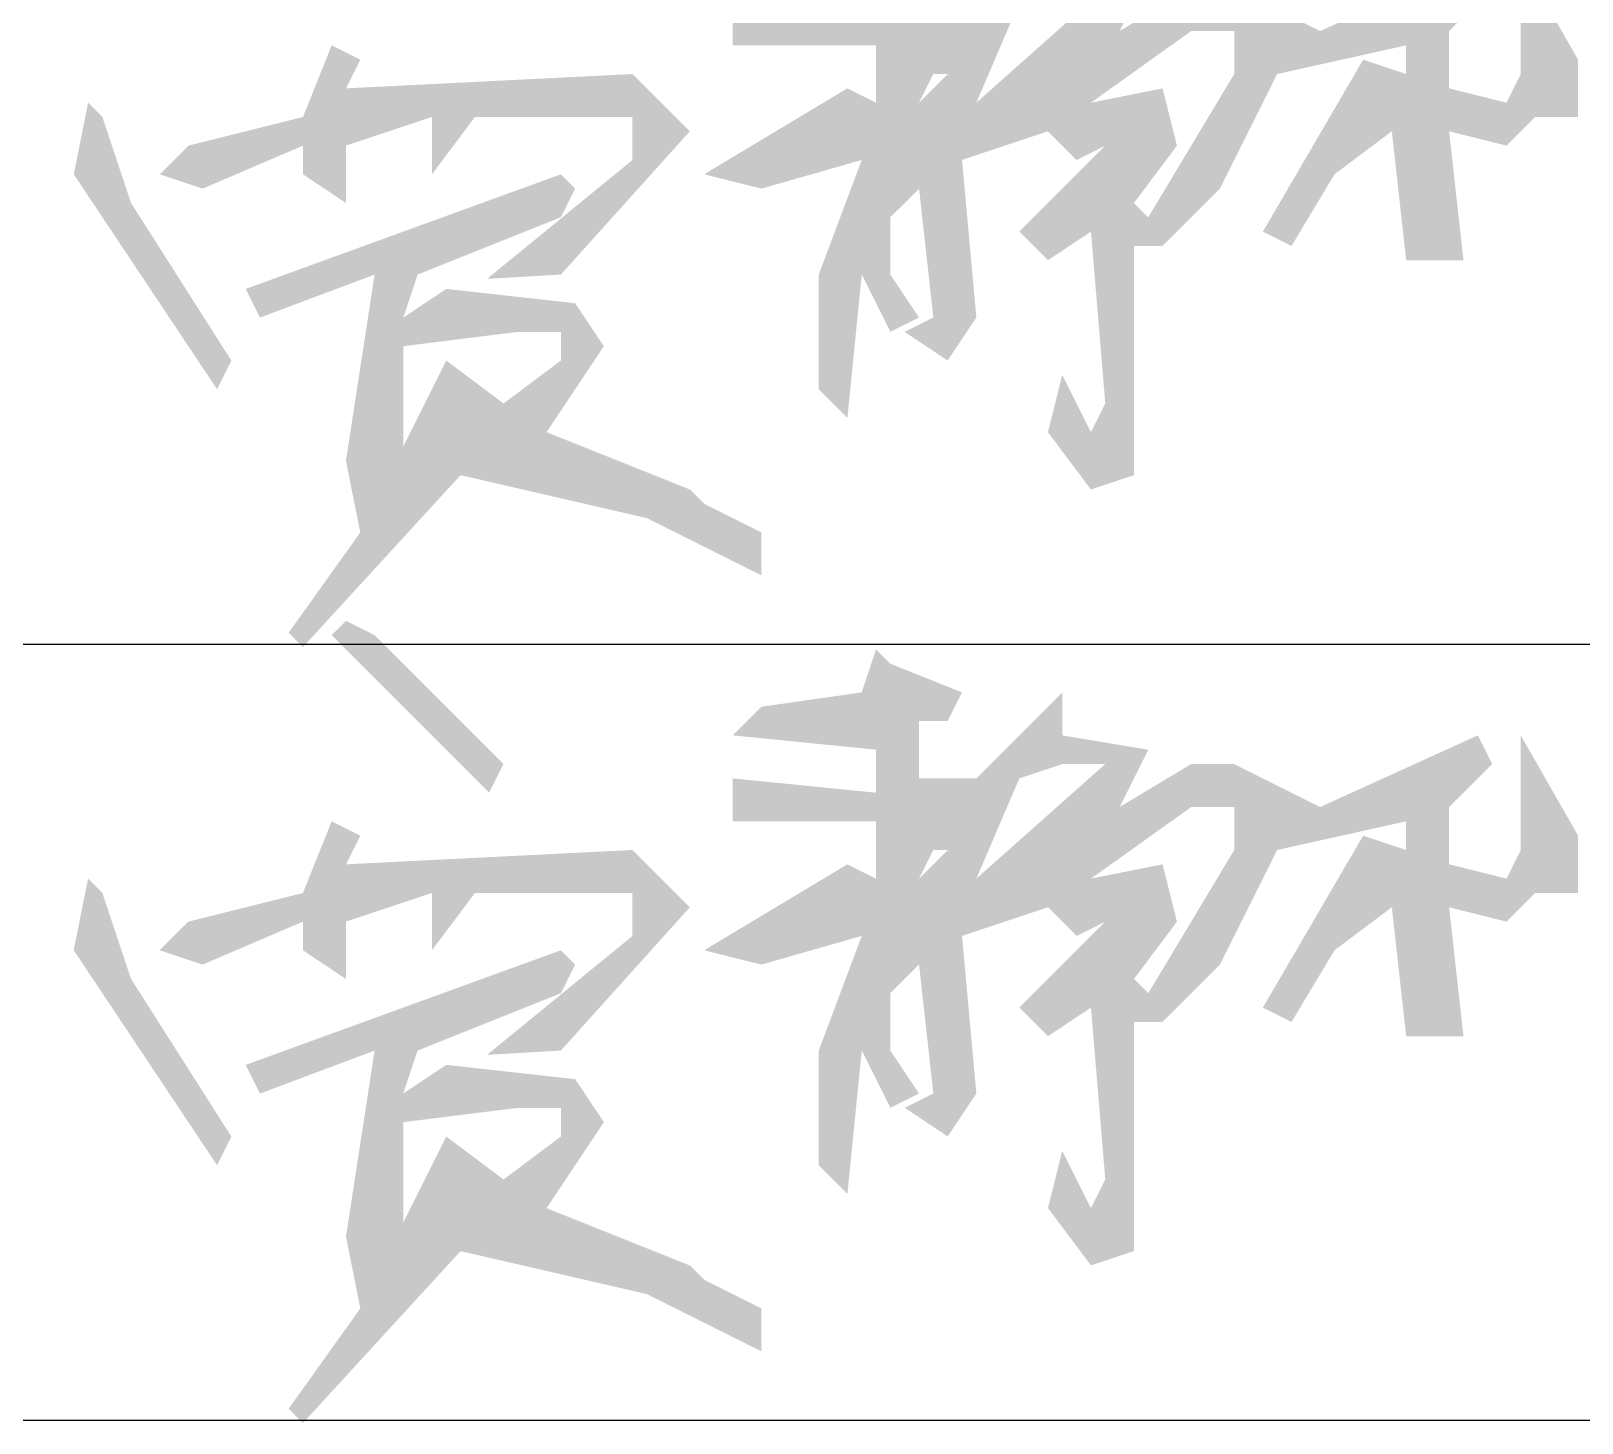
# Model space of a CAD drawing. Extents: x 4682119 to 9193858, y -786075 to -318274.
# Drawn here: x 4749026 to 4750325, y -420090 to -418924 of the extents above; entities that cross this region are included whole.
import ezdxf

# ---------------------------------------------------------------- set-up
doc = ezdxf.new("R2010")
doc.units = 0
doc.header["$LTSCALE"] = 1000
doc.header["$MEASUREMENT"] = 0
doc.layers.get('0').update_dxf_attribs({"linetype": 'CONTINUOUS'})

msp = doc.modelspace()

# ---------------------------------------------------------------- hatches: boundary and pattern name
h = msp.add_hatch(color=0)
h.dxf.hatch_style = 1
h.paths.add_polyline_path([(4749805.3, -418827.7), (4749745.3, -418803.7), (4749733.3, -418791.7), (4749721.3, -418827.7), (4749637.3, -418839.7), (4749613.3, -418863.7), (4749733.3, -418875.7), (4749733.3, -418911.7), (4749613.3, -418899.7), (4749613.3, -418935.7), (4749733.3, -418935.7), (4749733.3, -418983.7), (4749709.3, -418971.7), (4749589.3, -419043.7), (4749637.3, -419055.7), (4749721.3, -419031.7), (4749685.3, -419127.7), (4749685.3, -419223.7), (4749709.3, -419247.7), (4749721.3, -419127.7), (4749745.3, -419175.7), (4749769.3, -419163.7), (4749745.3, -419127.7), (4749745.3, -419079.7), (4749769.3, -419055.7), (4749781.3, -419163.7), (4749757.3, -419175.7), (4749793.3, -419199.7), (4749817.3, -419163.7), (4749805.3, -419031.7), (4749877.3, -419007.7), (4749901.3, -419031.7), (4749925.3, -419019.7), (4749853.3, -419091.7), (4749877.3, -419115.7), (4749913.3, -419091.7), (4749925.3, -419235.7), (4749913.3, -419259.7), (4749889.3, -419211.7), (4749877.3, -419259.7), (4749913.3, -419307.7), (4749949.3, -419295.7), (4749949.3, -419103.7), (4749973.3, -419103.7), (4750021.3, -419055.7), (4750069.3, -418959.7), (4750177.3, -418935.7), (4750177.3, -418959.7), (4750141.3, -418947.7), (4750057.3, -419091.7), (4750081.3, -419103.7), (4750117.3, -419043.7), (4750165.3, -419007.7), (4750177.3, -419115.7), (4750225.3, -419115.7), (4750213.3, -419007.7), (4750261.3, -419019.7), (4750285.3, -418995.7), (4750321.3, -418995.7), (4750321.3, -418947.7), (4750273.3, -418863.7), (4750273.3, -418959.7), (4750261.3, -418983.7), (4750213.3, -418971.7), (4750213.3, -418923.7), (4750249.3, -418887.7), (4750237.3, -418863.7), (4750105.3, -418923.7), (4750033.3, -418887.7), (4749997.3, -418887.7), (4749937.3, -418923.7), (4749961.3, -418875.7), (4749889.3, -418863.7), (4749889.3, -418827.7), (4749817.3, -418899.7), (4749769.3, -418899.7), (4749769.3, -418851.7), (4749793.3, -418851.7)])
h.paths.add_polyline_path([(4749781.3, -418959.7), (4749793.3, -418959.7), (4749769.3, -418983.7)], flags=16)
h.paths.add_polyline_path([(4749853.3, -418899.7), (4749889.3, -418887.7), (4749925.3, -418887.7), (4749817.3, -418983.7)], flags=16)
h.paths.add_polyline_path([(4749913.3, -418983.7), (4749997.3, -418923.7), (4750033.3, -418923.7), (4750033.3, -418959.7), (4749961.3, -419079.7), (4749949.3, -419067.7), (4749985.3, -419019.7), (4749973.3, -418971.7)], flags=16)
h = msp.add_hatch(color=0)
h.dxf.hatch_style = 1
h.paths.add_polyline_path([(4749109.3, -419067.7), (4749085.3, -418995.7), (4749073.3, -418983.7), (4749061.3, -419043.7), (4749181.3, -419223.7), (4749193.3, -419199.7)])
h.paths.add_polyline_path([(4749253.3, -419019.7), (4749253.3, -419043.7), (4749289.3, -419067.7), (4749289.3, -419019.7), (4749361.3, -418995.7), (4749361.3, -419043.7), (4749397.3, -418995.7), (4749529.3, -418995.7), (4749529.3, -419031.7), (4749407.5, -419131.3), (4749469.3, -419127.7), (4749577.3, -419007.7), (4749529.3, -418959.7), (4749289.3, -418971.7), (4749301.3, -418947.7), (4749277.3, -418935.7), (4749253.3, -418995.7), (4749157.3, -419019.7), (4749133.3, -419043.7), (4749169.3, -419055.7)])
h.paths.add_polyline_path([(4749469.3, -419079.7), (4749481.3, -419055.7), (4749469.3, -419043.7), (4749205.3, -419139.7), (4749217.3, -419163.7), (4749313.3, -419127.7), (4749289.3, -419283.7), (4749301.3, -419343.7), (4749241.3, -419427.7), (4749253.3, -419439.7), (4749385.3, -419295.7), (4749541.3, -419331.7), (4749637.3, -419379.7), (4749637.3, -419343.7), (4749589.3, -419319.7), (4749577.3, -419307.7), (4749457.3, -419259.7), (4749505.3, -419187.7), (4749481.3, -419151.7), (4749373.3, -419139.7), (4749337.3, -419163.7), (4749349.3, -419127.7)])
h.paths.add_polyline_path([(4749337.3, -419187.7), (4749433.3, -419175.7), (4749469.3, -419175.7), (4749469.3, -419199.7), (4749421.3, -419235.7), (4749373.3, -419199.7), (4749337.3, -419271.7)], flags=16)
h = msp.add_hatch(color=0)
h.dxf.hatch_style = 1
h.paths.add_polyline_path([(4749313.3, -419429.7), (4749289.3, -419417.7), (4749277.3, -419429.7), (4749409.3, -419561.7), (4749421.3, -419537.7)])
h = msp.add_hatch(color=0)
h.dxf.hatch_style = 1
h.paths.add_polyline_path([(4749805.3, -419477.7), (4749745.3, -419453.7), (4749733.3, -419441.7), (4749721.3, -419477.7), (4749637.3, -419489.7), (4749613.3, -419513.7), (4749733.3, -419525.7), (4749733.3, -419561.7), (4749613.3, -419549.7), (4749613.3, -419585.7), (4749733.3, -419585.7), (4749733.3, -419633.7), (4749709.3, -419621.7), (4749589.3, -419693.7), (4749637.3, -419705.7), (4749721.3, -419681.7), (4749685.3, -419777.7), (4749685.3, -419873.7), (4749709.3, -419897.7), (4749721.3, -419777.7), (4749745.3, -419825.7), (4749769.3, -419813.7), (4749745.3, -419777.7), (4749745.3, -419729.7), (4749769.3, -419705.7), (4749781.3, -419813.7), (4749757.3, -419825.7), (4749793.3, -419849.7), (4749817.3, -419813.7), (4749805.3, -419681.7), (4749877.3, -419657.7), (4749901.3, -419681.7), (4749925.3, -419669.7), (4749853.3, -419741.7), (4749877.3, -419765.7), (4749913.3, -419741.7), (4749925.3, -419885.7), (4749913.3, -419909.7), (4749889.3, -419861.7), (4749877.3, -419909.7), (4749913.3, -419957.7), (4749949.3, -419945.7), (4749949.3, -419753.7), (4749973.3, -419753.7), (4750021.3, -419705.7), (4750069.3, -419609.7), (4750177.3, -419585.7), (4750177.3, -419609.7), (4750141.3, -419597.7), (4750057.3, -419741.7), (4750081.3, -419753.7), (4750117.3, -419693.7), (4750165.3, -419657.7), (4750177.3, -419765.7), (4750225.3, -419765.7), (4750213.3, -419657.7), (4750261.3, -419669.7), (4750285.3, -419645.7), (4750321.3, -419645.7), (4750321.3, -419597.7), (4750273.3, -419513.7), (4750273.3, -419609.7), (4750261.3, -419633.7), (4750213.3, -419621.7), (4750213.3, -419573.7), (4750249.3, -419537.7), (4750237.3, -419513.7), (4750105.3, -419573.7), (4750033.3, -419537.7), (4749997.3, -419537.7), (4749937.3, -419573.7), (4749961.3, -419525.7), (4749889.3, -419513.7), (4749889.3, -419477.7), (4749817.3, -419549.7), (4749769.3, -419549.7), (4749769.3, -419501.7), (4749793.3, -419501.7)])
h.paths.add_polyline_path([(4749781.3, -419609.7), (4749793.3, -419609.7), (4749769.3, -419633.7)], flags=16)
h.paths.add_polyline_path([(4749853.3, -419549.7), (4749889.3, -419537.7), (4749925.3, -419537.7), (4749817.3, -419633.7)], flags=16)
h.paths.add_polyline_path([(4749913.3, -419633.7), (4749997.3, -419573.7), (4750033.3, -419573.7), (4750033.3, -419609.7), (4749961.3, -419729.7), (4749949.3, -419717.7), (4749985.3, -419669.7), (4749973.3, -419621.7)], flags=16)
h = msp.add_hatch(color=0)
h.dxf.hatch_style = 1
h.paths.add_polyline_path([(4749109.3, -419717.7), (4749085.3, -419645.7), (4749073.3, -419633.7), (4749061.3, -419693.7), (4749181.3, -419873.7), (4749193.3, -419849.7)])
h.paths.add_polyline_path([(4749253.3, -419669.7), (4749253.3, -419693.7), (4749289.3, -419717.7), (4749289.3, -419669.7), (4749361.3, -419645.7), (4749361.3, -419693.7), (4749397.3, -419645.7), (4749529.3, -419645.7), (4749529.3, -419681.7), (4749407.5, -419781.3), (4749469.3, -419777.7), (4749577.3, -419657.7), (4749529.3, -419609.7), (4749289.3, -419621.7), (4749301.3, -419597.7), (4749277.3, -419585.7), (4749253.3, -419645.7), (4749157.3, -419669.7), (4749133.3, -419693.7), (4749169.3, -419705.7)])
h.paths.add_polyline_path([(4749469.3, -419729.7), (4749481.3, -419705.7), (4749469.3, -419693.7), (4749205.3, -419789.7), (4749217.3, -419813.7), (4749313.3, -419777.7), (4749289.3, -419933.7), (4749301.3, -419993.7), (4749241.3, -420077.7), (4749253.3, -420089.7), (4749385.3, -419945.7), (4749541.3, -419981.7), (4749637.3, -420029.7), (4749637.3, -419993.7), (4749589.3, -419969.7), (4749577.3, -419957.7), (4749457.3, -419909.7), (4749505.3, -419837.7), (4749481.3, -419801.7), (4749373.3, -419789.7), (4749337.3, -419813.7), (4749349.3, -419777.7)])
h.paths.add_polyline_path([(4749337.3, -419837.7), (4749433.3, -419825.7), (4749469.3, -419825.7), (4749469.3, -419849.7), (4749421.3, -419885.7), (4749373.3, -419849.7), (4749337.3, -419921.7)], flags=16)

# ---------------------------------------------------------------- linework, layer by layer
for p, q in [((4747219.5, -419437.3), (4752719.5, -419437.3)), ((4747219.5, -420087.3), (4765219.5, -420087.3))]:
    msp.add_line(p, q)

doc.saveas('drawing.dxf')
